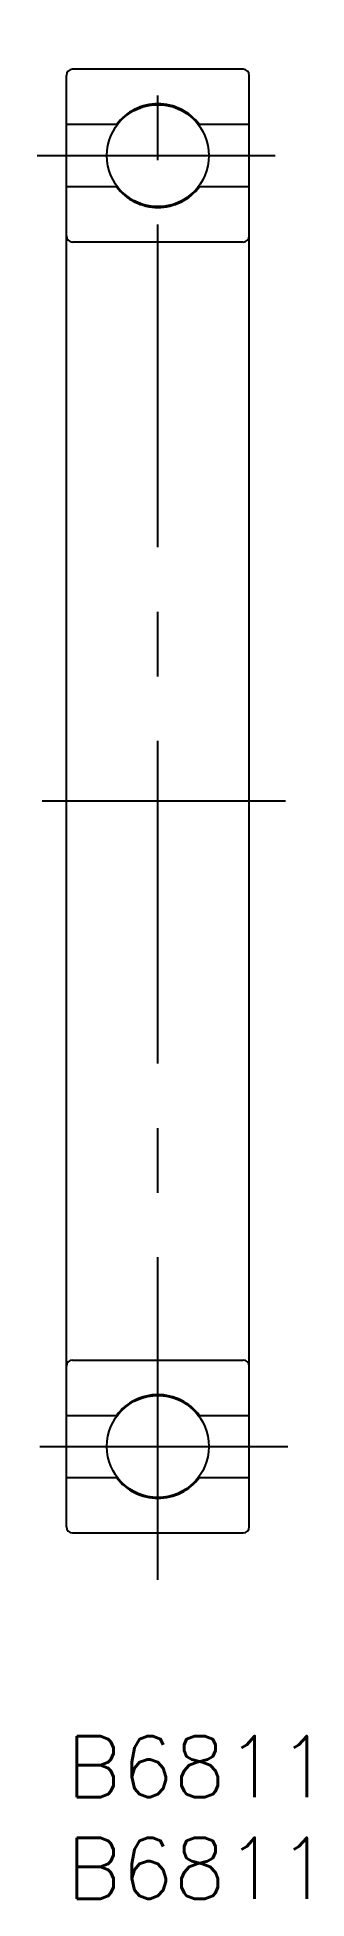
# Model space of a CAD drawing. Extents: x -1.4 to 11.8, y -8 to 83.6.
import ezdxf

# ---------------------------------------------------------------- set-up
doc = ezdxf.new("R2010")
doc.units = 0
doc.header["$LTSCALE"] = 0.5
doc.linetypes.add('CENTER', pattern=[50.8, 31.75, -6.35, 6.35, -6.35])
for name, color, linetype in [('MSM_CENTER', 1, 'CENTER'), ('MSM_CONTINUOUS', 7, 'CONTINUOUS'), ('MSM_PART_NUMBER', 7, 'CONTINUOUS')]:
    doc.layers.add(name, color=color, linetype=linetype)
doc.styles.get("Standard").update_dxf_attribs({"font": 'txt.shx', "height": 3, "bigfont": 'bigfont.shx'})

msp = doc.modelspace()

# ---------------------------------------------------------------- linework, layer by layer
at = {"layer": 'MSM_CENTER'}
for p, q in [((4.5, 7.682), (4.5, 83.576)), ((-1.442, 77.75), (10.278, 77.75)), ((10.787, 46), (-1.199, 46)), ((-1.315, 14.25), (10.896, 14.25))]:
    msp.add_line(p, q, dxfattribs=at)
at = {"layer": 'MSM_CONTINUOUS'}
for p, q in [((0, 10.3), (0, 81.7)), ((8.7, 82), (0.3, 82)), ((9, 10.3), (9, 81.7)), ((2.46, 79.28), (0, 79.28)), ((2.46, 79.28), (2.46, 79.208)), ((9, 79.28), (6.54, 79.28)), ((6.54, 79.28), (6.54, 79.208)), ((2.46, 76.22), (0, 76.22)), ((2.46, 76.22), (2.46, 76.292)), ((6.54, 76.22), (6.54, 76.292)), ((9, 76.22), (6.54, 76.22)), ((8.7, 73.5), (0.3, 73.5)), ((0.3, 18.5), (8.7, 18.5)), ((0, 15.78), (2.46, 15.78)), ((2.46, 15.78), (2.46, 15.708)), ((6.54, 15.78), (9, 15.78)), ((6.54, 15.78), (6.54, 15.708)), ((0, 12.72), (2.46, 12.72)), ((2.46, 12.72), (2.46, 12.792)), ((6.54, 12.72), (6.54, 12.792)), ((6.54, 12.72), (9, 12.72)), ((0.3, 10), (8.7, 10))]:
    msp.add_line(p, q, dxfattribs=at)
for centre in [(4.5, 77.75), (4.5, 14.25)]:
    msp.add_circle(centre, 2.508, dxfattribs=at)
for centre, radius, start, end in [((0.3, 81.7), 0.3, 90, 180), ((8.7, 81.7), 0.3, 0, 90), ((4.5, 77.75), 2.55, 36.8699, 143.1301), ((4.5, 77.75), 2.55, 216.8699, 323.1301), ((0.3, 73.8), 0.3, 180, 270), ((8.7, 73.8), 0.3, 270, 360), ((0.3, 18.2), 0.3, 90, 180), ((8.7, 18.2), 0.3, 0, 90), ((4.5, 14.25), 2.55, 36.8699, 143.1301), ((4.5, 14.25), 2.55, 216.8699, 323.1301), ((0.3, 10.3), 0.3, 180, 270), ((8.7, 10.3), 0.3, 270, 0)]:
    msp.add_arc(centre, radius, start, end, dxfattribs=at)

# ---------------------------------------------------------------- texts
at = {"layer": 'MSM_PART_NUMBER'}
for p in [(0, -3), (0, -8)]:
    msp.add_text('B6811', height=3, dxfattribs=at).set_placement(p)

doc.saveas('drawing.dxf')
